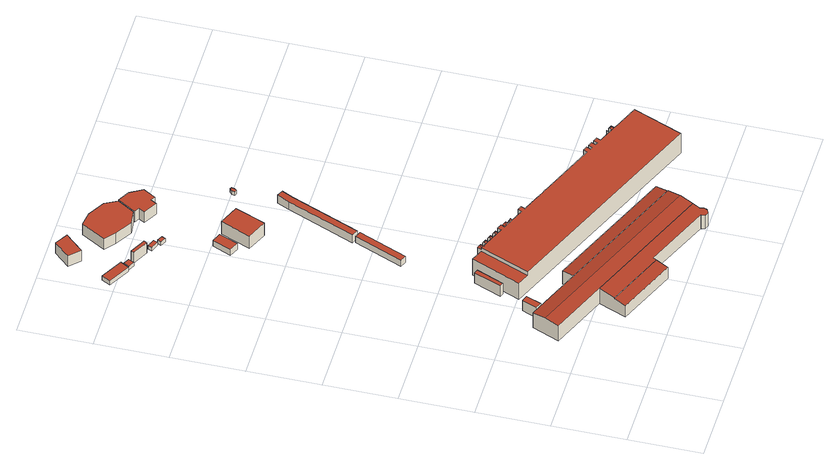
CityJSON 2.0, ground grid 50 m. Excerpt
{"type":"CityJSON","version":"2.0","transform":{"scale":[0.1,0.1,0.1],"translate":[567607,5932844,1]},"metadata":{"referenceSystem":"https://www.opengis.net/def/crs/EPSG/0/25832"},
"CityObjects":{
"building1":{"type":"Building","attributes":{"Gemeindeschluessel":"02000000","Geometrietyp2DReferenz":"3000","function":"31001_2500","roofType":"1000","measuredHeight":9,"storeysAboveGround":1},"geometry":[{"type":"MultiSurface","lod":"2","boundaries":[[[0,1,2,3]],[[4,5,6,7]],[[7,6,1,0]],[[6,5,2,1]],[[5,4,3,2]],[[4,7,0,3]]],"semantics":{"surfaces":[{"type":"GroundSurface"},{"type":"RoofSurface"},{"type":"WallSurface"}],"values":[0,1,2,2,2,2]}}]},
"building2":{"type":"Building","attributes":{"Gemeindeschluessel":"02000000","Geometrietyp2DReferenz":"3000","function":"51002_1290","roofType":"1000","measuredHeight":3},"geometry":[{"type":"MultiSurface","lod":"2","boundaries":[[[8,9,10,11]],[[9,12,13,10]],[[12,14,15,13]],[[14,16,17,15]],[[16,18,19,17]],[[18,20,21,19]],[[20,22,23,21]],[[22,24,25,23]],[[24,26,27,25]],[[26,28,29,27]],[[28,30,31,29]],[[30,32,33,31]],[[32,34,35,33]],[[34,36,37,35]],[[36,38,39,37]],[[38,40,41,39]],[[40,42,43,41]],[[42,44,45,43]],[[44,46,47,45]],[[46,48,49,47]],[[48,50,51,49]],[[50,52,53,51]],[[52,54,55,53]],[[54,56,57,55]],[[56,58,59,57]],[[58,60,61,59]],[[60,62,63,61]],[[62,64,65,63]],[[64,66,67,65]],[[66,68,69,67]],[[68,70,71,69]],[[70,72,73,71]],[[72,74,75,73]],[[74,76,77,75]],[[76,78,79,77]],[[78,80,81,79]],[[80,82,83,81]],[[82,84,85,83]],[[84,86,87,85]],[[86,88,89,87]],[[88,90,91,89]],[[91,92,93,94,11,10,13,15,17,19,21,23,25,27,29,31,33,35,37,39,41,43,45,47,49,51,53,55,57,59,61,63,65,67,69,71,73,75,77,79,81,83,85,87,89]],[[88,86,84,82,80,78,76,74,72,70,68,66,64,62,60,58,56,54,52,50,48,46,44,42,40,38,36,34,32,30,28,26,24,22,20,18,16,14,12,9,8,95,96,97,90]],[[90,97,92,91]],[[97,96,93,92]],[[96,95,94,93]],[[95,8,11,94]]],"semantics":{"surfaces":[{"type":"WallSurface"},{"type":"GroundSurface"},{"type":"RoofSurface"}],"values":[0,0,0,0,0,0,0,0,0,0,0,0,0,0,0,0,0,0,0,0,0,0,0,0,0,0,0,0,0,0,0,0,0,0,0,0,0,0,0,0,0,1,2,0,0,0,0]}}]},
"building3":{"type":"Building","attributes":{"Gemeindeschluessel":"02000000","Geometrietyp2DReferenz":"3000","function":"31001_2500","roofType":"1000","measuredHeight":9,"storeysAboveGround":1},"geometry":[{"type":"MultiSurface","lod":"2","boundaries":[[[98,99,100,101]],[[102,103,104,105]],[[105,104,99,98]],[[104,103,100,99]],[[103,102,101,100]],[[102,105,98,101]]],"semantics":{"surfaces":[{"type":"GroundSurface"},{"type":"RoofSurface"},{"type":"WallSurface"}],"values":[0,1,2,2,2,2]}}]},
"building4":{"type":"Building","attributes":{"Gemeindeschluessel":"02000000","Geometrietyp2DReferenz":"3000","function":"31001_2150","roofType":"3100","measuredHeight":14.27,"storeysAboveGround":3},"geometry":[{"type":"MultiSurface","lod":"2","boundaries":[[[106,107,108,109]],[[110,106,109,111]],[[107,112,113,108]],[[114,115,116,117]],[[117,116,118,119]],[[119,118,120,121]],[[121,120,122,123]],[[123,122,124,125]],[[125,124,126,127]],[[127,126,128,129]],[[130,131,132,133,111,109,108,113]],[[134,114,117,119,121,123,125,127,129,135,110,111,133,136,137,138,139,140]],[[132,131,141,142,143,144]],[[145,146,143,142,147]],[[114,134,147,142,141,148,115]],[[134,140,149,150,147]],[[149,140,139,151]],[[152,145,147,150]],[[139,138,145,152,151]],[[153,135,129,128]],[[148,141,131,130]],[[110,135,153,112,107,106]],[[146,145,138,137]],[[132,144,136,133]],[[137,136,144,143,146]],[[152,150,149,151]],[[148,130,113,112,153,128,126,124,122,120,118,116,115]]],"semantics":{"surfaces":[{"type":"RoofSurface"},{"type":"WallSurface"},{"type":"GroundSurface"}],"values":[0,1,1,1,1,1,1,1,1,1,1,2,0,0,1,1,1,1,1,1,1,1,1,1,1,0,0]}}]},
"building5":{"type":"Building","attributes":{"Gemeindeschluessel":"02000000","Geometrietyp2DReferenz":"3000","function":"31001_2420","roofType":"1000","measuredHeight":3.75,"storeysAboveGround":1},"geometry":[{"type":"MultiSurface","lod":"2","boundaries":[[[154,155,156,157]],[[157,156,158,159]],[[155,154,160,161]],[[161,160,159,158]],[[159,160,154,157]],[[161,158,156,155]]],"semantics":{"surfaces":[{"type":"WallSurface"},{"type":"GroundSurface"},{"type":"RoofSurface"}],"values":[0,0,0,0,1,2]}}]},
"building6":{"type":"Building","attributes":{"Gemeindeschluessel":"02000000","Geometrietyp2DReferenz":"3000","function":"31001_2600","roofType":"1000","measuredHeight":3,"storeysAboveGround":1},"geometry":[{"type":"MultiSurface","lod":"2","boundaries":[[[162,163,164,165]],[[166,167,168,169]],[[169,168,163,162]],[[168,167,164,163]],[[167,166,165,164]],[[166,169,162,165]]],"semantics":{"surfaces":[{"type":"GroundSurface"},{"type":"RoofSurface"},{"type":"WallSurface"}],"values":[0,1,2,2,2,2]}}]},
"building7":{"type":"Building","attributes":{"Gemeindeschluessel":"02000000","Geometrietyp2DReferenz":"3000","function":"31001_2100","roofType":"1000","measuredHeight":9,"storeysAboveGround":1},"geometry":[{"type":"MultiSurface","lod":"2","boundaries":[[[170,171,172,173]],[[174,175,176,177]],[[177,176,171,170]],[[176,175,172,171]],[[175,174,173,172]],[[174,177,170,173]]],"semantics":{"surfaces":[{"type":"GroundSurface"},{"type":"RoofSurface"},{"type":"WallSurface"}],"values":[0,1,2,2,2,2]}}]},
"building8":{"type":"Building","attributes":{"Gemeindeschluessel":"02000000","Geometrietyp2DReferenz":"3000","function":"31001_2010","roofType":"1000","measuredHeight":5.24,"storeysAboveGround":1},"geometry":[{"type":"MultiSurface","lod":"2","boundaries":[[[178,179,180,181]],[[182,183,184,185]],[[182,181,180,183]],[[183,180,179,184]],[[184,179,178,185]],[[185,178,181,182]]],"semantics":{"surfaces":[{"type":"RoofSurface"},{"type":"GroundSurface"},{"type":"WallSurface"}],"values":[0,1,2,2,2,2]}}]},
"building9":{"type":"Building","attributes":{"Gemeindeschluessel":"02000000","Geometrietyp2DReferenz":"3000","function":"51009_1610","roofType":"1000","measuredHeight":9},"geometry":[{"type":"MultiSurface","lod":"2","boundaries":[[[186,187,188,189]],[[190,191,192,193]],[[193,192,187,186]],[[192,191,188,187]],[[191,190,189,188]],[[190,193,186,189]]],"semantics":{"surfaces":[{"type":"GroundSurface"},{"type":"RoofSurface"},{"type":"WallSurface"}],"values":[0,1,2,2,2,2]}}]},
"building10":{"type":"Building","attributes":{"Gemeindeschluessel":"02000000","Geometrietyp2DReferenz":"3000","function":"31001_2460","roofType":"1000","measuredHeight":3,"storeysAboveGround":1},"geometry":[{"type":"MultiSurface","lod":"2","boundaries":[[[194,195,196,197]],[[198,199,200,201]],[[201,200,195,194]],[[200,199,196,195]],[[199,198,197,196]],[[198,201,194,197]]],"semantics":{"surfaces":[{"type":"GroundSurface"},{"type":"RoofSurface"},{"type":"WallSurface"}],"values":[0,1,2,2,2,2]}}]},
"building11":{"type":"Building","attributes":{"Gemeindeschluessel":"02000000","Geometrietyp2DReferenz":"3000","function":"31001_2460","roofType":"1000","measuredHeight":5.18,"storeysAboveGround":1},"geometry":[{"type":"MultiSurface","lod":"2","boundaries":[[[202,203,204,205]],[[206,207,208,209]],[[206,205,204,207]],[[207,204,203,208]],[[208,203,202,209]],[[209,202,205,206]]],"semantics":{"surfaces":[{"type":"RoofSurface"},{"type":"GroundSurface"},{"type":"WallSurface"}],"values":[0,1,2,2,2,2]}}]},
"building12":{"type":"Building","attributes":{"Gemeindeschluessel":"02000000","Geometrietyp2DReferenz":"3000","function":"31001_2500","roofType":"1000","measuredHeight":3,"storeysAboveGround":1},"geometry":[{"type":"MultiSurface","lod":"2","boundaries":[[[210,211,212,213]],[[214,215,216,217]],[[217,216,211,210]],[[216,215,212,211]],[[215,214,213,212]],[[214,217,210,213]]],"semantics":{"surfaces":[{"type":"GroundSurface"},{"type":"RoofSurface"},{"type":"WallSurface"}],"values":[0,1,2,2,2,2]}}]},
"building13":{"type":"Building","attributes":{"Gemeindeschluessel":"02000000","Geometrietyp2DReferenz":"3000","function":"31001_2010","roofType":"1000","measuredHeight":10.72,"storeysAboveGround":3},"geometry":[{"type":"MultiSurface","lod":"2","boundaries":[[[218,219,220,221]],[[222,223,224,225]],[[222,221,220,223]],[[223,220,219,224]],[[224,219,218,225]],[[225,218,221,222]]],"semantics":{"surfaces":[{"type":"RoofSurface"},{"type":"GroundSurface"},{"type":"WallSurface"}],"values":[0,1,2,2,2,2]}}]},
"building14":{"type":"Building","attributes":{"Gemeindeschluessel":"02000000","Geometrietyp2DReferenz":"3000","function":"51009_1610","roofType":"1000","measuredHeight":9},"geometry":[{"type":"MultiSurface","lod":"2","boundaries":[[[226,227,228,229,230,231,232,233]],[[234,235,236,237,238,239,240,241]],[[241,240,227,226]],[[240,239,228,227]],[[239,238,229,228]],[[238,237,230,229]],[[237,236,231,230]],[[236,235,232,231]],[[235,234,233,232]],[[234,241,226,233]]],"semantics":{"surfaces":[{"type":"GroundSurface"},{"type":"RoofSurface"},{"type":"WallSurface"}],"values":[0,1,2,2,2,2,2,2,2,2]}}]},
"building15":{"type":"Building","attributes":{"Gemeindeschluessel":"02000000","Geometrietyp2DReferenz":"3000","function":"31001_2150","roofType":"1000","measuredHeight":17.31,"storeysAboveGround":4},"geometry":[{"type":"MultiSurface","lod":"2","boundaries":[[[242,243,244,245,246,247,248]],[[249,250,251,252]],[[253,249,252]],[[249,254,250]],[[253,255,254,249]],[[256,257,258]],[[259,260,261,262]],[[260,263,261]],[[260,264,265,263]],[[259,266,264,260]],[[267,266,259]],[[268,269,270,271]],[[269,272,270]],[[269,273,274,272]],[[268,275,273,269]],[[276,275,268]],[[277,278,279,280]],[[278,281,279]],[[278,282,283,281]],[[277,284,282,278]],[[285,286,287,288]],[[289,285,288]],[[285,290,286]],[[289,291,290,285]],[[292,293,294,295]],[[296,292,295]],[[297,298,299,300]],[[298,301,299]],[[298,302,303,301]],[[297,304,302,298]],[[305,306,307,308]],[[309,310,311,312]],[[313,314,315]],[[316,317,318,319]],[[320,321,322,323]],[[324,325,326]],[[327,328,329,330]],[[331,332,333,334]],[[335,336,337,338]],[[336,339,337]],[[336,340,341,339]],[[335,342,340,336]],[[343,344,345,346]],[[347,348,349,350]],[[351,352,353]],[[312,311,354]],[[326,325,355,356]],[[357,358,359,360]],[[361,248,247,362]],[[362,247,246,363]],[[363,246,245,364]],[[346,244,243,343]],[[365,366,367,368]],[[369,370,371,372]],[[373,374,375,376]],[[257,255,253,258]],[[377,378,379,380]],[[381,382,383,384]],[[385,386,387,388]],[[349,284,277,350]],[[389,390,391,392]],[[393,394,395,396]],[[397,398,399,400]],[[353,288,287,351]],[[294,291,289,295]],[[401,402,403,404]],[[307,304,297,308]],[[405,406,407,408]],[[323,409,410,320]],[[313,319,318,314]],[[411,322,321,412]],[[413,414,415,416]],[[417,418,419,420]],[[421,422,423,424]],[[425,426,427,428]],[[429,430,431,432]],[[433,434,435,436]],[[327,334,333,328]],[[359,342,335,360]],[[437,438,439,440]],[[441,442,443,444]],[[368,367,262,261,263,265,445]],[[372,371,271,270,272,274,446]],[[376,375,447,280,279,281,283,448]],[[388,387,449,300,299,301,303,450]],[[434,433,451,452]],[[436,435,453,242,248,361]],[[432,431,338,337,339,341,454]],[[455,352,351,287,286,290,291,294,293,456]],[[457,345,344,251,250,254,255,257,256,458]],[[431,430,427,426,423,422,459,460,419,418,461,462,415,414,463,464,465,466,410,409,407,406,467,468,469,403,402,470,399,398,443,442,395,394,471,391,390,449,387,386,472,473,383,382,439,438,379,378,447,375,374,474,371,370,367,366,475,453,435,434,452,476]],[[457,458,365,368,445,477,369,372,446,478,373,376,448,479,377,380,437,440,381,384,455,456,385,388,450,480,389,392,481,482,393,396,441,444,397,400,483,484,401,404,485,486,487,405,408,488,411,412,489,490,491,492,413,416,493,494,417,420,495,496,421,424,497,498,425,428,499,500,429,432,454,501,451,433,436,361,362,363,364]],[[365,458,256,258,502,366]],[[369,477,267,259,370]],[[373,478,276,268,474,374]],[[473,472,296,295,289,288,353]],[[477,445,265,264,266,267]],[[478,446,274,273,275,276]],[[385,456,293,292,296,472,386]],[[479,448,283,282,284,349,348]],[[480,450,303,302,304,307,306]],[[490,489,466,465]],[[429,500,332,331,334,430]],[[501,454,341,340,342,359,358]],[[496,495,460,459]],[[494,493,462,461]],[[492,491,464,463]],[[500,499,329,328,333,332]],[[498,497,355,325]],[[451,501,358,357,476,452]],[[431,476,357,360,335,338]],[[427,430,334,327,330]],[[499,428,427,330,329]],[[425,498,325,324,426]],[[423,426,324,326,356]],[[497,424,423,356,355]],[[421,496,459,422]],[[495,420,419,460]],[[417,494,461,418]],[[493,416,415,462]],[[413,492,463,414]],[[491,490,465,464]],[[486,485,314,318,317]],[[489,412,321,320,410,466]],[[411,488,409,323,322]],[[484,483,311,310]],[[488,408,407,409]],[[405,487,467,406]],[[487,486,317,316,468,467]],[[503,482,481,504]],[[469,468,316,319,313,315]],[[485,404,403,469,315,314]],[[401,484,310,309,470,402]],[[399,470,309,312,354]],[[483,400,399,354,311]],[[397,444,443,398]],[[441,396,395,442]],[[393,482,503,505,394]],[[506,471,394,505]],[[481,392,391,471,506,504]],[[389,480,306,305,390]],[[449,390,305,308,297,300]],[[455,384,383,473,353,352]],[[381,440,439,382]],[[437,380,379,438]],[[377,479,348,347,378]],[[447,378,347,350,277,280]],[[371,474,268,271]],[[367,370,259,262]],[[475,366,502,258,253,252]],[[453,475,252,251,344,343,243,242]],[[457,364,245,244,346,345]],[[506,505,503,504]]],"semantics":{"surfaces":[{"type":"RoofSurface"},{"type":"WallSurface"},{"type":"GroundSurface"}],"values":[0,0,0,0,0,0,0,0,0,0,0,0,0,0,0,0,0,0,0,0,0,0,0,0,0,0,0,0,0,0,0,0,0,0,0,0,0,0,0,0,0,0,0,0,0,0,0,0,1,1,1,1,1,1,1,1,1,1,1,1,1,1,1,1,1,1,1,1,1,1,1,1,1,1,1,1,1,1,1,1,1,1,1,1,1,1,1,1,1,1,0,2,1,1,1,1,1,1,1,1,1,1,1,1,1,1,1,1,1,1,1,1,1,1,1,1,1,1,1,1,1,1,1,1,1,1,1,1,1,1,1,1,1,1,1,1,1,1,1,1,1,1,1,1,1,1,1,1,1,1,1,1,0]}}]},
"building16":{"type":"Building","attributes":{"Gemeindeschluessel":"02000000","Geometrietyp2DReferenz":"3000","function":"51009_1610","roofType":"1000","measuredHeight":3},"geometry":[{"type":"MultiSurface","lod":"2","boundaries":[[[507,508,509,510]],[[511,512,513,514]],[[514,513,508,507]],[[513,512,509,508]],[[512,511,510,509]],[[511,514,507,510]]],"semantics":{"surfaces":[{"type":"GroundSurface"},{"type":"RoofSurface"},{"type":"WallSurface"}],"values":[0,1,2,2,2,2]}}]},
"building17":{"type":"Building","attributes":{"Gemeindeschluessel":"02000000","Geometrietyp2DReferenz":"3000","function":"31001_2010","roofType":"1000","measuredHeight":6.79,"storeysAboveGround":2},"geometry":[{"type":"MultiSurface","lod":"2","boundaries":[[[515,516,517,518]],[[518,517,519,520]],[[520,519,521,522]],[[522,521,523,524]],[[525,526,516,515]],[[524,523,526,525]],[[524,525,515,518,520,522]],[[526,523,521,519,517,516]]],"semantics":{"surfaces":[{"type":"WallSurface"},{"type":"GroundSurface"},{"type":"RoofSurface"}],"values":[0,0,0,0,0,0,1,2]}}]},
"building18":{"type":"Building","attributes":{"Gemeindeschluessel":"02000000","Geometrietyp2DReferenz":"3000","function":"31001_2130","roofType":"1000","measuredHeight":9,"storeysAboveGround":1},"geometry":[{"type":"MultiSurface","lod":"2","boundaries":[[[527,528,529,530,531,532,533,534,535]],[[536,537,538,539,540,541,542,543,544]],[[544,543,528,527]],[[543,542,529,528]],[[542,541,530,529]],[[541,540,531,530]],[[540,539,532,531]],[[539,538,533,532]],[[538,537,534,533]],[[537,536,535,534]],[[536,544,527,535]]],"semantics":{"surfaces":[{"type":"GroundSurface"},{"type":"RoofSurface"},{"type":"WallSurface"}],"values":[0,1,2,2,2,2,2,2,2,2,2]}}]},
"building19":{"type":"Building","attributes":{"Gemeindeschluessel":"02000000","Geometrietyp2DReferenz":"3000","function":"31001_3070","roofType":"1000","measuredHeight":3,"storeysAboveGround":1},"geometry":[{"type":"MultiSurface","lod":"2","boundaries":[[[545,546,547,548,549,550]],[[551,552,553,554,555,556]],[[556,555,546,545]],[[555,554,547,546]],[[554,553,548,547]],[[553,552,549,548]],[[552,551,550,549]],[[551,556,545,550]]],"semantics":{"surfaces":[{"type":"GroundSurface"},{"type":"RoofSurface"},{"type":"WallSurface"}],"values":[0,1,2,2,2,2,2,2]}}]}
},
"vertices":[
[449,816,46],[407,832,46],[449,937,46],[491,921,46],[491,921,136],[449,937,136],[407,832,136],[449,816,136],
[485,828,76],[486,828,76],[486,828,46],[485,828,46],[486,827,76],[486,827,46],[487,826,76],[487,826,46],[487,825,76],[487,825,46],[488,824,76],[488,824,46],[488,823,76],[488,823,46],[488,822,76],[488,822,46],[488,821,76],[488,821,46],[487,821,76],[487,821,46],[487,820,76],[487,820,46],[487,819,76],[487,819,46],[486,819,76],[486,819,46],[486,818,76],[486,818,46],[485,818,76],[485,818,46],[485,817,76],[485,817,46],[484,817,76],[484,817,46],[483,817,76],[483,817,46],[482,817,76],[482,817,46],[481,817,76],[481,817,46],[480,817,76],[480,817,46],[479,817,76],[479,817,46],[478,817,76],[478,817,46],[478,818,76],[478,818,46],[477,818,76],[477,818,46],[477,819,76],[477,819,46],[476,819,76],[476,819,46],[476,820,76],[476,820,46],[476,821,76],[476,821,46],[475,822,76],[475,822,46],[475,823,76],[475,823,46],[475,824,76],[475,824,46],[476,824,76],[476,824,46],[476,825,76],[476,825,46],[476,826,76],[476,826,46],[477,827,76],[477,827,46],[478,828,76],[478,828,46],[479,828,76],[479,828,46],[479,829,76],[479,829,46],[480,829,76],[480,829,46],[481,829,76],[481,829,46],[482,829,76],[482,829,46],[483,829,46],[484,829,46],[484,828,46],[484,828,76],[484,829,76],[483,829,76],
[567,1093,46],[539,1105,46],[618,1295,46],[646,1283,46],[646,1283,136],[618,1295,136],[539,1105,136],[567,1093,136],
[1010,130,103],[1044,212,115],[633,382,115],[599,300,103],[1010,130,6],[599,300,6],[1044,212,118],[633,382,118],[1568,67,6],[1568,67,128],[1578,41,125],[1578,41,6],[1571,25,123],[1571,25,6],[1568,16,121],[1568,16,6],[1543,6,118],[1543,6,6],[1518,16,118],[1518,16,6],[1508,41,121],[1508,41,6],[1510,45,122],[1510,45,6],[678,490,136],[678,490,135],[678,491,135],[678,491,6],[1664,300,6],[1053,235,6],[278,656,6],[355,843,6],[755,677,6],[791,764,6],[1700,387,6],[1588,115,135],[1626,207,148],[317,750,148],[278,656,135],[755,677,135],[355,843,135],[1664,300,135],[1588,115,136],[1700,387,119],[1664,300,132],[791,764,119],[755,677,132],[1053,235,122],
[185,3499,60],[185,3499,98],[151,3439,98],[151,3439,60],[1,3523,98],[1,3523,60],[33,3583,60],[33,3583,98],
[171,3441,58],[192,3481,58],[233,3460,58],[212,3420,58],[212,3420,88],[233,3460,88],[192,3481,88],[171,3441,88],
[241,3428,57],[252,3449,57],[360,3393,57],[349,3372,57],[349,3372,147],[360,3393,147],[252,3449,147],[241,3428,147],
[710,1770,82],[851,2105,82],[806,2124,82],[665,1789,82],[665,1789,30],[806,2124,30],[851,2105,30],[710,1770,30],
[322,3887,27],[207,3763,27],[134,3832,27],[234,3940,27],[234,3940,117],[134,3832,117],[207,3763,117],[322,3887,117],
[432,3323,58],[378,3345,58],[389,3373,58],[443,3351,58],[443,3351,88],[389,3373,88],[378,3345,88],[432,3323,88],
[555,2832,82],[609,2962,82],[545,2988,82],[491,2859,82],[491,2859,31],[545,2988,31],[609,2962,31],[555,2832,31],
[437,3302,60],[450,3328,60],[487,3309,60],[474,3283,60],[474,3283,90],[487,3309,90],[450,3328,90],[437,3302,90],
[732,2702,131],[816,2910,131],[674,2968,131],[589,2760,131],[589,2760,23],[674,2968,23],[816,2910,23],[732,2702,23],
[638,3535,24],[537,3521,24],[421,3591,24],[347,3652,24],[449,3819,24],[548,3805,24],[666,3737,24],[711,3653,24],[711,3653,114],[666,3737,114],[548,3805,114],[449,3819,114],[347,3652,114],[421,3591,114],[537,3521,114],[638,3535,114],
[640,950,174],[782,1293,174],[781,1294,174],[781,1293,174],[770,1298,174],[697,1328,174],[555,986,174],[804,1301,210],[795,1321,190],[794,1321,190],[782,1293,190],[813,1281,190],[824,1309,190],[824,1308,190],[825,1308,189],[824,1308,189],[813,1281,189],[862,1260,189],[843,1285,209],[834,1283,203],[830,1273,189],[837,1292,203],[872,1289,190],[841,1301,189],[873,1288,189],[874,1288,189],[911,1240,189],[892,1264,209],[883,1263,203],[879,1253,189],[886,1272,203],[921,1268,190],[890,1281,190],[922,1268,189],[923,1268,189],[959,1220,189],[941,1244,209],[932,1243,203],[928,1233,189],[935,1252,203],[969,1248,190],[939,1261,190],[971,1248,189],[1048,1200,209],[1039,1219,191],[1038,1220,189],[1026,1192,189],[1057,1179,189],[1067,1208,191],[1069,1207,189],[1058,1179,162],[1070,1207,162],[1069,1207,160],[1057,1179,160],[1058,1179,160],[1107,1159,160],[1088,1183,208],[1079,1182,194],[1075,1172,160],[1082,1191,194],[1116,1188,165],[1086,1200,165],[1118,1187,160],[1107,1158,90],[1119,1186,90],[1118,1187,90],[1107,1159,90],[1254,1098,90],[1265,1126,90],[1233,1139,90],[1222,1111,90],[1271,1091,90],[1282,1119,90],[1270,1091,90],[1303,1077,108],[1314,1105,108],[1282,1119,120],[1271,1091,120],[1401,1037,90],[1412,1065,90],[1380,1078,90],[1368,1050,90],[1987,793,90],[1998,823,90],[1986,794,90],[2035,773,90],[2047,803,90],[2015,816,90],[2003,786,90],[2036,773,190],[2048,802,190],[2047,803,190],[2035,773,190],[2082,754,190],[2065,780,210],[2057,778,204],[2052,766,190],[2061,787,204],[2091,785,193],[2064,796,194],[2095,784,190],[782,1293,90],[794,1321,90],[792,1322,90],[781,1294,90],[960,1219,90],[972,1247,90],[971,1248,90],[959,1220,90],[1038,1220,90],[1037,1220,90],[1026,1192,90],[1221,1111,90],[1966,835,90],[1955,806,90],[2084,753,90],[2096,784,90],[2095,784,90],[2082,754,90],[555,986,36],[697,1328,36],[770,1298,36],[781,1293,36],[813,1280,36],[813,1280,203],[830,1273,203],[830,1273,36],[862,1260,36],[862,1260,203],[879,1253,203],[879,1253,36],[911,1239,36],[911,1239,203],[927,1232,203],[927,1232,36],[960,1219,36],[960,1219,203],[976,1212,203],[976,1212,36],[1009,1199,36],[1009,1199,203],[1025,1192,203],[1025,1192,36],[1058,1178,36],[1058,1178,203],[1074,1171,203],[1074,1171,36],[1107,1158,36],[1107,1158,203],[1123,1151,203],[1123,1151,36],[1156,1138,36],[1156,1138,203],[1172,1131,203],[1172,1131,36],[1204,1117,36],[1204,1117,203],[1221,1111,203],[1221,1111,36],[1253,1097,36],[1253,1097,203],[1270,1090,203],[1270,1090,36],[1319,1070,36],[1319,1070,203],[1351,1056,203],[1351,1056,36],[1368,1050,203],[1401,1037,203],[1380,1078,36],[1412,1065,36],[1841,853,36],[1841,853,203],[1857,847,203],[1857,847,36],[1890,833,36],[1890,833,203],[1906,826,203],[1906,826,36],[1938,813,36],[1938,813,203],[1955,806,203],[1955,806,36],[1987,793,36],[1987,793,203],[2003,786,203],[2003,786,36],[2035,773,36],[2035,773,203],[2052,766,203],[2052,766,36],[2267,676,36],[2267,676,203],[2125,334,203],[2125,334,36],[988,1240,36],[988,1240,203],[1020,1227,203],[1020,1227,36],[1184,1159,36],[1184,1159,203],[1216,1146,203],[1216,1146,36],[841,1301,36],[890,1281,36],[928,1233,203],[939,1261,36],[1075,1172,203],[1086,1200,36],[2084,752,36],[2084,752,203],[640,950,203],[2064,796,36],[1037,1220,36],[1070,1207,36],[792,1322,36],[825,1308,36],[1950,842,203],[1918,855,203],[1901,862,203],[1869,875,203],[1852,882,203],[1820,895,203],[1808,867,203],[1400,1036,203],[1302,1077,203],[1303,1077,203],[1270,1091,203],[1254,1098,203],[1123,1152,203],[1058,1179,203],[1026,1192,203],[911,1240,203],[782,1293,203],[2084,753,203],[874,1288,36],[923,1268,36],[972,1247,36],[1119,1186,36],[1135,1180,36],[1167,1166,36],[1233,1139,36],[1265,1126,36],[1282,1119,36],[1314,1105,36],[1302,1077,36],[1368,1050,36],[1400,1036,36],[1808,867,36],[1820,895,36],[1852,882,36],[1869,875,36],[1901,862,36],[1918,855,36],[1950,842,36],[1966,835,36],[1998,823,36],[2015,816,36],[2048,802,36],[2096,784,36],[813,1280,189],[1167,1166,90],[1135,1180,90],[1156,1138,90],[1123,1152,90],
[1363,1085,37],[1351,1056,37],[1319,1070,37],[1331,1098,37],[1331,1098,67],[1319,1070,67],[1351,1056,67],[1363,1085,67],
[816,2146,14],[816,2146,82],[1011,2612,82],[1011,2612,14],[1053,2699,82],[1053,2699,14],[1095,2679,82],[1095,2679,14],[1058,2602,82],[1058,2602,14],[860,2126,14],[860,2126,82],
[652,3466,26],[675,3507,26],[643,3525,26],[718,3655,26],[800,3608,26],[852,3523,26],[802,3435,26],[769,3453,26],[746,3412,26],[746,3412,116],[769,3453,116],[802,3435,116],[852,3523,116],[800,3608,116],[718,3655,116],[643,3525,116],[675,3507,116],[652,3466,116],
[1072,2973,9],[1057,2979,9],[1060,2999,9],[1077,3017,9],[1088,3011,9],[1085,2989,9],[1085,2989,39],[1088,3011,39],[1077,3017,39],[1060,2999,39],[1057,2979,39],[1072,2973,39]
]}
